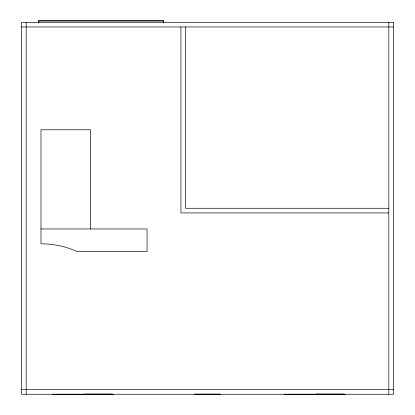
<?xml version="1.0" encoding="UTF-8"?>
<svg xmlns="http://www.w3.org/2000/svg" width="415" height="415" viewBox="0 0 415 415"><rect width="100%" height="100%" fill="white"/><g stroke="black" fill="none" stroke-linecap="round" stroke-linejoin="round"><path stroke-width="0.62" d="M38.574 21.009L163.588 21.009M21.523 26.949L393.477 26.949M388.824 208.273L185.578 208.273L185.578 26.949M388.824 212.926L180.93 212.926L180.93 26.949M40.976 228.966L147.066 228.966L147.066 251.692L77.325 251.692A84.66 84.66 0 0 0 40.976 243.87L40.976 129.776L90.569 129.776L90.569 228.966M21.523 389.602L393.477 389.602M84.494 394.058L112.133 394.058M316.189 394.058L343.827 394.058M194.453 394.12L220.547 394.12M388.824 22.301L388.824 394.25M345.379 394.25L283.901 394.25M163.588 22.903L163.588 20.75L38.574 20.75L38.574 22.903M163.328 21.009L163.328 22.903M113.679 394.25L52.207 394.25M38.828 21.009L38.828 22.903M26.176 22.301L26.176 394.25M393.477 22.301L21.523 22.301L21.523 394.25L393.477 394.25L393.477 22.301"/></g></svg>
